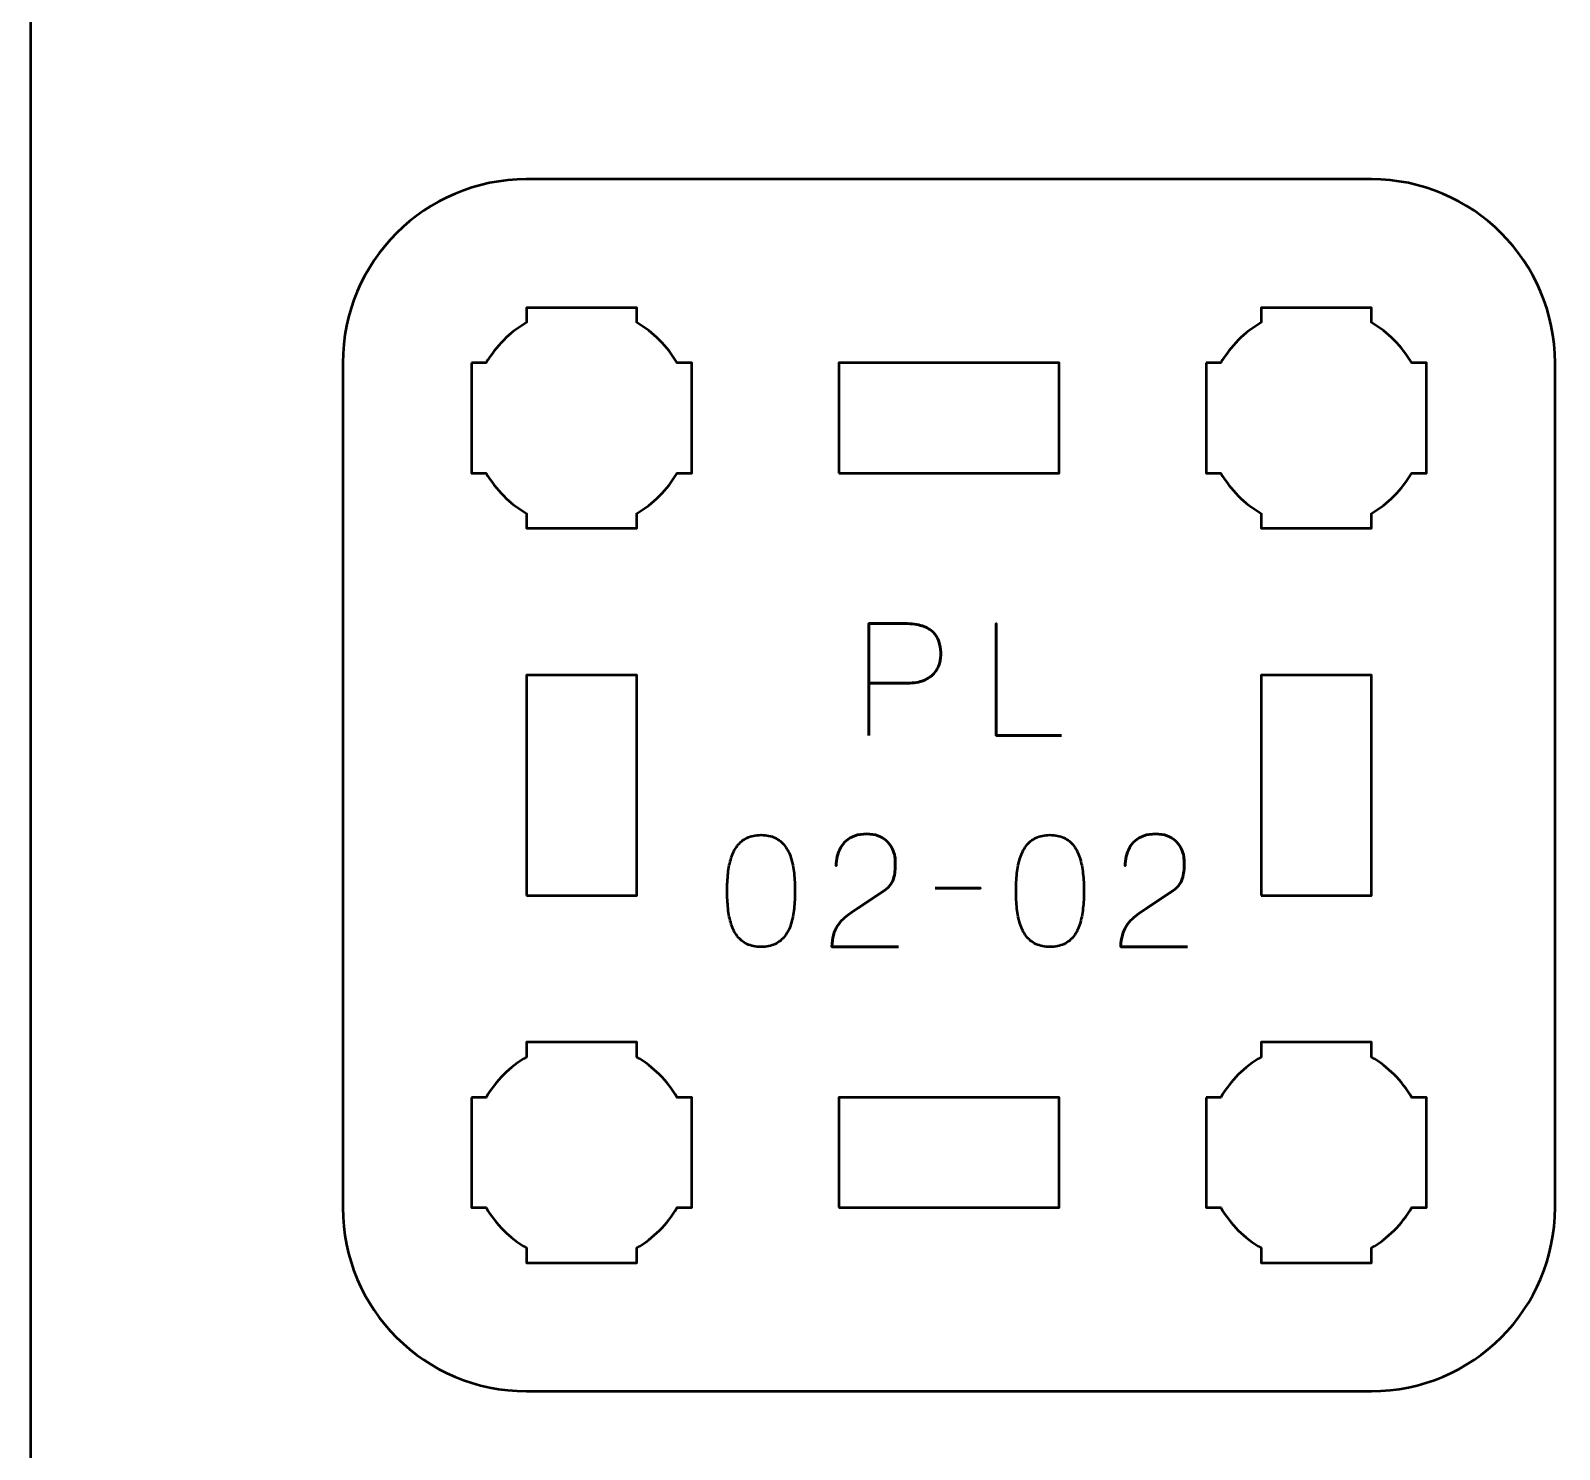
# Model space of a CAD drawing. Header units: centimetres. Extents: x -21 to 0, y -29.7 to 0.
# Drawn here: x -21 to -16.838, y -23.359 to -19.495 of the extents above; entities that cross this region are included whole.
import ezdxf

# ---------------------------------------------------------------- set-up
doc = ezdxf.new("R2010")
doc.units = ezdxf.units.CM
doc.header["$MEASUREMENT"] = 0
doc.layers.add('Layer 1', color=7, linetype='Continuous')

msp = doc.modelspace()

# ---------------------------------------------------------------- linework, layer by layer
at = {"layer": 'Layer 1', "lineweight": 53}
for points in [[(-18.8, -20.7), (-18.2, -20.7), (-18.2, -20.4), (-18.8, -20.4), (-18.8, -20.7)], [(-19.65, -21.85), (-19.35, -21.85), (-19.35, -21.25), (-19.65, -21.25), (-19.65, -21.85)], [(-17.65, -21.85), (-17.35, -21.85), (-17.35, -21.25), (-17.65, -21.25), (-17.65, -21.85)], [(-18.8, -22.7), (-18.2, -22.7), (-18.2, -22.4), (-18.8, -22.4), (-18.8, -22.7)]]:
    msp.add_lwpolyline(points, close=True, dxfattribs=at)
at = {"layer": 'Layer 1', "color": 1, "lineweight": 53}
msp.add_open_spline([(-21.00003, -29.19995), (-21.00003, -29.19995), (-21.00003, -5.89992), (-21.00003, -5.89992), (-21.00003, -5.89992), (-21.00003, -5.81709), (-20.93286, -5.74992), (-20.85003, -5.74992), (-20.85003, -5.74992), (-20.7672, -5.74992), (-20.70003, -5.68275), (-20.70003, -5.59992), (-20.70003, -5.59992), (-20.70003, -5.51709), (-20.7672, -5.44992), (-20.85003, -5.44992), (-20.85003, -5.44992), (-20.93286, -5.44992), (-21.00003, -5.38275), (-21.00003, -5.29992), (-21.00003, -5.29992), (-21.00003, -5.21709), (-20.93286, -5.14992), (-20.85003, -5.14992), (-20.85003, -5.14992), (-20.7672, -5.14992), (-20.70003, -5.08275), (-20.70003, -4.99992), (-20.70003, -4.99992), (-20.70003, -4.91709), (-20.7672, -4.84992), (-20.85003, -4.84992), (-20.85003, -4.84992), (-20.93286, -4.84992), (-21.00003, -4.78275), (-21.00003, -4.69992), (-21.00003, -4.69992), (-21.00003, -4.61709), (-20.93286, -4.54992), (-20.85003, -4.54992), (-20.85003, -4.54992), (-20.7672, -4.54992), (-20.70003, -4.48275), (-20.70003, -4.39992), (-20.70003, -4.39992), (-20.70003, -4.31709), (-20.7672, -4.24992), (-20.85003, -4.24992), (-20.85003, -4.24992), (-20.93286, -4.24992), (-21.00003, -4.18275), (-21.00003, -4.09992), (-21.00003, -4.09992), (-21.00003, -4.01709), (-20.93286, -3.94992), (-20.85003, -3.94992), (-20.85003, -3.94992), (-20.7672, -3.94992), (-20.70003, -3.88275), (-20.70003, -3.79992), (-20.70003, -3.79992), (-20.70003, -3.71709), (-20.7672, -3.64992), (-20.85003, -3.64992), (-20.85003, -3.64992), (-20.93286, -3.64992), (-21.00003, -3.58275), (-21.00003, -3.49992), (-21.00003, -3.49992), (-21.00003, -3.41709), (-20.93286, -3.34992), (-20.85003, -3.34992), (-20.85003, -3.34992), (-20.7672, -3.34992), (-20.70003, -3.28275), (-20.70003, -3.19992), (-20.70003, -3.19992), (-20.70003, -3.11709), (-20.7672, -3.04992), (-20.85003, -3.04992), (-20.85003, -3.04992), (-20.93286, -3.04992), (-21.00003, -2.98275), (-21.00003, -2.89992), (-21.00003, -2.89992), (-21.00003, -2.81709), (-20.93286, -2.74992), (-20.85003, -2.74992), (-20.85003, -2.74992), (-20.7672, -2.74992), (-20.70003, -2.68275), (-20.70003, -2.59992), (-20.70003, -2.59992), (-20.70003, -2.51709), (-20.7672, -2.44992), (-20.85003, -2.44992), (-20.85003, -2.44992), (-20.93286, -2.44992), (-21.00003, -2.38275), (-21.00003, -2.29992), (-21.00003, -2.29992), (-21.00003, -2.21709), (-20.93286, -2.14992), (-20.85003, -2.14992), (-20.85003, -2.14992), (-20.7672, -2.14992), (-20.70003, -2.08275), (-20.70003, -1.99992), (-20.70003, -1.99992), (-20.70003, -1.91709), (-20.7672, -1.84992), (-20.85003, -1.84992), (-20.85003, -1.84992), (-20.93286, -1.84992), (-21.00003, -1.78275), (-21.00003, -1.69992), (-21.00003, -1.69992), (-21.00003, -1.61709), (-20.93286, -1.54992), (-20.85003, -1.54992), (-20.85003, -1.54992), (-20.7672, -1.54992), (-20.70003, -1.48275), (-20.70003, -1.39992), (-20.70003, -1.39992), (-20.70003, -1.31709), (-20.7672, -1.24992), (-20.85003, -1.24992), (-20.85003, -1.24992), (-20.93286, -1.24992), (-21.00003, -1.18275), (-21.00003, -1.09992), (-21.00003, -1.09992), (-21.00003, -1.09992), (-21.00003, -0.49992), (-21.00003, -0.49992), (-21.00003, -0.49992), (-21.00003, -0.22295), (-20.77694, 0.00004), (-20.49994, 0.00004), (-20.49994, 0.00004), (-20.49994, 0.00004), (-0.50008, 0.00004), (-0.50008, 0.00004), (-0.50008, 0.00004), (-0.22294, 0.00004), (0.00002, -0.22295), (0.00002, -0.49992), (0.00002, -0.49992), (0.00002, -0.49992), (0.00002, -29.19995), (0.00002, -29.19995), (0.00002, -29.19995), (0.00002, -29.47695), (-0.22294, -29.70004), (-0.50008, -29.70004), (-0.50008, -29.70004), (-0.50008, -29.70004), (-20.49994, -29.70004), (-20.49994, -29.70004), (-20.49994, -29.70004), (-20.77694, -29.70004), (-21.00003, -29.47695), (-21.00003, -29.19995)], degree=3, knots=[0, 0, 0, 0, 0.0243902, 0.0243902, 0.0243902, 0.0243902, 0.0487805, 0.0487805, 0.0487805, 0.0487805, 0.0731707, 0.0731707, 0.0731707, 0.0731707, 0.097561, 0.097561, 0.097561, 0.097561, 0.1219512, 0.1219512, 0.1219512, 0.1219512, 0.1463415, 0.1463415, 0.1463415, 0.1463415, 0.1707317, 0.1707317, 0.1707317, 0.1707317, 0.195122, 0.195122, 0.195122, 0.195122, 0.2195122, 0.2195122, 0.2195122, 0.2195122, 0.2439024, 0.2439024, 0.2439024, 0.2439024, 0.2682927, 0.2682927, 0.2682927, 0.2682927, 0.2926829, 0.2926829, 0.2926829, 0.2926829, 0.3170732, 0.3170732, 0.3170732, 0.3170732, 0.3414634, 0.3414634, 0.3414634, 0.3414634, 0.3658537, 0.3658537, 0.3658537, 0.3658537, 0.3902439, 0.3902439, 0.3902439, 0.3902439, 0.4146341, 0.4146341, 0.4146341, 0.4146341, 0.4390244, 0.4390244, 0.4390244, 0.4390244, 0.4634146, 0.4634146, 0.4634146, 0.4634146, 0.4878049, 0.4878049, 0.4878049, 0.4878049, 0.5121951, 0.5121951, 0.5121951, 0.5121951, 0.5365854, 0.5365854, 0.5365854, 0.5365854, 0.5609756, 0.5609756, 0.5609756, 0.5609756, 0.5853659, 0.5853659, 0.5853659, 0.5853659, 0.6097561, 0.6097561, 0.6097561, 0.6097561, 0.6341463, 0.6341463, 0.6341463, 0.6341463, 0.6585366, 0.6585366, 0.6585366, 0.6585366, 0.6829268, 0.6829268, 0.6829268, 0.6829268, 0.7073171, 0.7073171, 0.7073171, 0.7073171, 0.7317073, 0.7317073, 0.7317073, 0.7317073, 0.7560976, 0.7560976, 0.7560976, 0.7560976, 0.7804878, 0.7804878, 0.7804878, 0.7804878, 0.804878, 0.804878, 0.804878, 0.804878, 0.8292683, 0.8292683, 0.8292683, 0.8292683, 0.8536585, 0.8536585, 0.8536585, 0.8536585, 0.8780488, 0.8780488, 0.8780488, 0.8780488, 0.902439, 0.902439, 0.902439, 0.902439, 0.9268293, 0.9268293, 0.9268293, 0.9268293, 0.9512195, 0.9512195, 0.9512195, 0.9512195, 0.9756098, 0.9756098, 0.9756098, 0.9756098, 1, 1, 1, 1], dxfattribs=at)
at = {"layer": 'Layer 1', "color": 3, "lineweight": 53}
msp.add_open_spline([(-20.15, -22.7), (-20.15, -22.7), (-20.15, -20.4), (-20.15, -20.4), (-20.15, -20.4), (-20.15, -20.12391), (-19.92609, -19.9), (-19.65, -19.9), (-19.65, -19.9), (-19.65, -19.9), (-17.35, -19.9), (-17.35, -19.9), (-17.35, -19.9), (-17.07391, -19.9), (-16.85, -20.12391), (-16.85, -20.4), (-16.85, -20.4), (-16.85, -20.4), (-16.85, -22.7), (-16.85, -22.7), (-16.85, -22.7), (-16.85, -22.97609), (-17.07391, -23.2), (-17.35, -23.2), (-17.35, -23.2), (-17.35, -23.2), (-19.65, -23.2), (-19.65, -23.2), (-19.65, -23.2), (-19.92609, -23.2), (-20.15, -22.97609), (-20.15, -22.7)], degree=3, knots=[0, 0, 0, 0, 0.125, 0.125, 0.125, 0.125, 0.25, 0.25, 0.25, 0.25, 0.375, 0.375, 0.375, 0.375, 0.5, 0.5, 0.5, 0.5, 0.625, 0.625, 0.625, 0.625, 0.75, 0.75, 0.75, 0.75, 0.875, 0.875, 0.875, 0.875, 1, 1, 1, 1], dxfattribs=at)
at = {"layer": 'Layer 1', "lineweight": 53}
for points in [[(-19.8, -20.4), (-19.8, -20.4), (-19.75985, -20.4), (-19.75985, -20.4), (-19.75985, -20.4), (-19.7335, -20.35447), (-19.69553, -20.3165), (-19.65, -20.29015), (-19.65, -20.29015), (-19.65, -20.29015), (-19.65, -20.25), (-19.65, -20.25), (-19.65, -20.25), (-19.65, -20.25), (-19.5, -20.25), (-19.5, -20.25), (-19.5, -20.25), (-19.5, -20.25), (-19.35, -20.25), (-19.35, -20.25), (-19.35, -20.25), (-19.35, -20.25), (-19.35, -20.29015), (-19.35, -20.29015), (-19.35, -20.29015), (-19.30447, -20.3165), (-19.2665, -20.35447), (-19.24015, -20.4), (-19.24015, -20.4), (-19.24015, -20.4), (-19.2, -20.4), (-19.2, -20.4), (-19.2, -20.4), (-19.2, -20.4), (-19.2, -20.55), (-19.2, -20.55), (-19.2, -20.55), (-19.2, -20.55), (-19.2, -20.7), (-19.2, -20.7), (-19.2, -20.7), (-19.2, -20.7), (-19.24015, -20.7), (-19.24015, -20.7), (-19.24015, -20.7), (-19.2665, -20.74553), (-19.30447, -20.7835), (-19.35, -20.80985), (-19.35, -20.80985), (-19.35, -20.80985), (-19.35, -20.85), (-19.35, -20.85), (-19.35, -20.85), (-19.35, -20.85), (-19.5, -20.85), (-19.5, -20.85), (-19.5, -20.85), (-19.5, -20.85), (-19.65, -20.85), (-19.65, -20.85), (-19.65, -20.85), (-19.65, -20.85), (-19.65, -20.80985), (-19.65, -20.80985), (-19.65, -20.80985), (-19.69553, -20.7835), (-19.7335, -20.74553), (-19.75985, -20.7), (-19.75985, -20.7), (-19.75985, -20.7), (-19.8, -20.7), (-19.8, -20.7), (-19.8, -20.7), (-19.8, -20.7), (-19.8, -20.55), (-19.8, -20.55), (-19.8, -20.55), (-19.8, -20.55), (-19.8, -20.4), (-19.8, -20.4)], [(-17.8, -20.4), (-17.8, -20.4), (-17.75985, -20.4), (-17.75985, -20.4), (-17.75985, -20.4), (-17.7335, -20.35447), (-17.69553, -20.3165), (-17.65, -20.29015), (-17.65, -20.29015), (-17.65, -20.29015), (-17.65, -20.25), (-17.65, -20.25), (-17.65, -20.25), (-17.65, -20.25), (-17.5, -20.25), (-17.5, -20.25), (-17.5, -20.25), (-17.5, -20.25), (-17.35, -20.25), (-17.35, -20.25), (-17.35, -20.25), (-17.35, -20.25), (-17.35, -20.29015), (-17.35, -20.29015), (-17.35, -20.29015), (-17.30447, -20.3165), (-17.2665, -20.35447), (-17.24015, -20.4), (-17.24015, -20.4), (-17.24015, -20.4), (-17.2, -20.4), (-17.2, -20.4), (-17.2, -20.4), (-17.2, -20.4), (-17.2, -20.55), (-17.2, -20.55), (-17.2, -20.55), (-17.2, -20.55), (-17.2, -20.7), (-17.2, -20.7), (-17.2, -20.7), (-17.2, -20.7), (-17.24015, -20.7), (-17.24015, -20.7), (-17.24015, -20.7), (-17.2665, -20.74553), (-17.30447, -20.7835), (-17.35, -20.80985), (-17.35, -20.80985), (-17.35, -20.80985), (-17.35, -20.85), (-17.35, -20.85), (-17.35, -20.85), (-17.35, -20.85), (-17.5, -20.85), (-17.5, -20.85), (-17.5, -20.85), (-17.5, -20.85), (-17.65, -20.85), (-17.65, -20.85), (-17.65, -20.85), (-17.65, -20.85), (-17.65, -20.80985), (-17.65, -20.80985), (-17.65, -20.80985), (-17.69553, -20.7835), (-17.7335, -20.74553), (-17.75985, -20.7), (-17.75985, -20.7), (-17.75985, -20.7), (-17.8, -20.7), (-17.8, -20.7), (-17.8, -20.7), (-17.8, -20.7), (-17.8, -20.55), (-17.8, -20.55), (-17.8, -20.55), (-17.8, -20.55), (-17.8, -20.4), (-17.8, -20.4)], [(-19.8, -22.4), (-19.8, -22.4), (-19.75985, -22.4), (-19.75985, -22.4), (-19.75985, -22.4), (-19.7335, -22.35447), (-19.69553, -22.3165), (-19.65, -22.29015), (-19.65, -22.29015), (-19.65, -22.29015), (-19.65, -22.25), (-19.65, -22.25), (-19.65, -22.25), (-19.65, -22.25), (-19.5, -22.25), (-19.5, -22.25), (-19.5, -22.25), (-19.5, -22.25), (-19.35, -22.25), (-19.35, -22.25), (-19.35, -22.25), (-19.35, -22.25), (-19.35, -22.29015), (-19.35, -22.29015), (-19.35, -22.29015), (-19.30447, -22.3165), (-19.2665, -22.35447), (-19.24015, -22.4), (-19.24015, -22.4), (-19.24015, -22.4), (-19.2, -22.4), (-19.2, -22.4), (-19.2, -22.4), (-19.2, -22.4), (-19.2, -22.55), (-19.2, -22.55), (-19.2, -22.55), (-19.2, -22.55), (-19.2, -22.7), (-19.2, -22.7), (-19.2, -22.7), (-19.2, -22.7), (-19.24015, -22.7), (-19.24015, -22.7), (-19.24015, -22.7), (-19.2665, -22.74553), (-19.30447, -22.7835), (-19.35, -22.80985), (-19.35, -22.80985), (-19.35, -22.80985), (-19.35, -22.85), (-19.35, -22.85), (-19.35, -22.85), (-19.35, -22.85), (-19.5, -22.85), (-19.5, -22.85), (-19.5, -22.85), (-19.5, -22.85), (-19.65, -22.85), (-19.65, -22.85), (-19.65, -22.85), (-19.65, -22.85), (-19.65, -22.80985), (-19.65, -22.80985), (-19.65, -22.80985), (-19.69553, -22.7835), (-19.7335, -22.74553), (-19.75985, -22.7), (-19.75985, -22.7), (-19.75985, -22.7), (-19.8, -22.7), (-19.8, -22.7), (-19.8, -22.7), (-19.8, -22.7), (-19.8, -22.55), (-19.8, -22.55), (-19.8, -22.55), (-19.8, -22.55), (-19.8, -22.4), (-19.8, -22.4)], [(-17.8, -22.4), (-17.8, -22.4), (-17.75985, -22.4), (-17.75985, -22.4), (-17.75985, -22.4), (-17.7335, -22.35447), (-17.69553, -22.3165), (-17.65, -22.29015), (-17.65, -22.29015), (-17.65, -22.29015), (-17.65, -22.25), (-17.65, -22.25), (-17.65, -22.25), (-17.65, -22.25), (-17.5, -22.25), (-17.5, -22.25), (-17.5, -22.25), (-17.5, -22.25), (-17.35, -22.25), (-17.35, -22.25), (-17.35, -22.25), (-17.35, -22.25), (-17.35, -22.29015), (-17.35, -22.29015), (-17.35, -22.29015), (-17.30447, -22.3165), (-17.2665, -22.35447), (-17.24015, -22.4), (-17.24015, -22.4), (-17.24015, -22.4), (-17.2, -22.4), (-17.2, -22.4), (-17.2, -22.4), (-17.2, -22.4), (-17.2, -22.55), (-17.2, -22.55), (-17.2, -22.55), (-17.2, -22.55), (-17.2, -22.7), (-17.2, -22.7), (-17.2, -22.7), (-17.2, -22.7), (-17.24015, -22.7), (-17.24015, -22.7), (-17.24015, -22.7), (-17.2665, -22.74553), (-17.30447, -22.7835), (-17.35, -22.80985), (-17.35, -22.80985), (-17.35, -22.80985), (-17.35, -22.85), (-17.35, -22.85), (-17.35, -22.85), (-17.35, -22.85), (-17.5, -22.85), (-17.5, -22.85), (-17.5, -22.85), (-17.5, -22.85), (-17.65, -22.85), (-17.65, -22.85), (-17.65, -22.85), (-17.65, -22.85), (-17.65, -22.80985), (-17.65, -22.80985), (-17.65, -22.80985), (-17.69553, -22.7835), (-17.7335, -22.74553), (-17.75985, -22.7), (-17.75985, -22.7), (-17.75985, -22.7), (-17.8, -22.7), (-17.8, -22.7), (-17.8, -22.7), (-17.8, -22.7), (-17.8, -22.55), (-17.8, -22.55), (-17.8, -22.55), (-17.8, -22.55), (-17.8, -22.4), (-17.8, -22.4)]]:
    msp.add_open_spline(points, degree=3, knots=[0, 0, 0, 0, 0.05, 0.05, 0.05, 0.05, 0.1, 0.1, 0.1, 0.1, 0.15, 0.15, 0.15, 0.15, 0.2, 0.2, 0.2, 0.2, 0.25, 0.25, 0.25, 0.25, 0.3, 0.3, 0.3, 0.3, 0.35, 0.35, 0.35, 0.35, 0.4, 0.4, 0.4, 0.4, 0.45, 0.45, 0.45, 0.45, 0.5, 0.5, 0.5, 0.5, 0.55, 0.55, 0.55, 0.55, 0.6, 0.6, 0.6, 0.6, 0.65, 0.65, 0.65, 0.65, 0.7, 0.7, 0.7, 0.7, 0.75, 0.75, 0.75, 0.75, 0.8, 0.8, 0.8, 0.8, 0.85, 0.85, 0.85, 0.85, 0.9, 0.9, 0.9, 0.9, 0.95, 0.95, 0.95, 0.95, 1, 1, 1, 1], dxfattribs=at)
at = {"layer": 'Layer 1', "color": 5, "lineweight": 53}
for points, knots in [([(-18.71759, -21.41494), (-18.71759, -21.41494), (-18.71759, -21.10972), (-18.71759, -21.10972), (-18.71759, -21.10972), (-18.71759, -21.10972), (-18.62022, -21.10972), (-18.62022, -21.10972), (-18.62022, -21.10972), (-18.60075, -21.10979), (-18.58474, -21.11198), (-18.57211, -21.11621), (-18.57211, -21.11621), (-18.55955, -21.12037), (-18.54967, -21.12616), (-18.54254, -21.1335), (-18.54254, -21.1335), (-18.53542, -21.14076), (-18.53034, -21.14909), (-18.52723, -21.15847), (-18.52723, -21.15847), (-18.5242, -21.16786), (-18.52244, -21.17766), (-18.52201, -21.18804), (-18.52201, -21.18804), (-18.52152, -21.19841), (-18.52272, -21.20857), (-18.52554, -21.21844), (-18.52554, -21.21844), (-18.52843, -21.22832), (-18.5333, -21.23728), (-18.54029, -21.24533), (-18.54029, -21.24533), (-18.5472, -21.25337), (-18.55658, -21.25979), (-18.56837, -21.26452), (-18.56837, -21.26452), (-18.58015, -21.26931), (-18.59475, -21.27171), (-18.61218, -21.27185), (-18.61218, -21.27185), (-18.61218, -21.27185), (-18.71759, -21.27185), (-18.71759, -21.27185), (-18.71759, -21.27185), (-18.71759, -21.27185), (-18.61218, -21.27185), (-18.61218, -21.27185), (-18.61218, -21.27185), (-18.59511, -21.27171), (-18.58064, -21.26931), (-18.56893, -21.26452), (-18.56893, -21.26452), (-18.55715, -21.25979), (-18.54776, -21.25337), (-18.54071, -21.24533), (-18.54071, -21.24533), (-18.53372, -21.23728), (-18.52871, -21.22832), (-18.52575, -21.21844), (-18.52575, -21.21844), (-18.52279, -21.20857), (-18.52152, -21.19841), (-18.52201, -21.18804), (-18.52201, -21.18804), (-18.52244, -21.17766), (-18.5242, -21.16786), (-18.52737, -21.15847), (-18.52737, -21.15847), (-18.53048, -21.14909), (-18.5357, -21.14076), (-18.54283, -21.1335), (-18.54283, -21.1335), (-18.55002, -21.12616), (-18.5599, -21.12037), (-18.57246, -21.11621), (-18.57246, -21.11621), (-18.58509, -21.11198), (-18.60096, -21.10979), (-18.62022, -21.10972), (-18.62022, -21.10972), (-18.62022, -21.10972), (-18.71759, -21.10972), (-18.71759, -21.10972), (-18.71759, -21.10972), (-18.71759, -21.10972), (-18.71759, -21.41494), (-18.71759, -21.41494)], [0, 0, 0, 0, 0.0454545, 0.0454545, 0.0454545, 0.0454545, 0.0909091, 0.0909091, 0.0909091, 0.0909091, 0.1363636, 0.1363636, 0.1363636, 0.1363636, 0.1818182, 0.1818182, 0.1818182, 0.1818182, 0.2272727, 0.2272727, 0.2272727, 0.2272727, 0.2727273, 0.2727273, 0.2727273, 0.2727273, 0.3181818, 0.3181818, 0.3181818, 0.3181818, 0.3636364, 0.3636364, 0.3636364, 0.3636364, 0.4090909, 0.4090909, 0.4090909, 0.4090909, 0.4545455, 0.4545455, 0.4545455, 0.4545455, 0.5, 0.5, 0.5, 0.5, 0.5454545, 0.5454545, 0.5454545, 0.5454545, 0.5909091, 0.5909091, 0.5909091, 0.5909091, 0.6363636, 0.6363636, 0.6363636, 0.6363636, 0.6818182, 0.6818182, 0.6818182, 0.6818182, 0.7272727, 0.7272727, 0.7272727, 0.7272727, 0.7727273, 0.7727273, 0.7727273, 0.7727273, 0.8181818, 0.8181818, 0.8181818, 0.8181818, 0.8636364, 0.8636364, 0.8636364, 0.8636364, 0.9090909, 0.9090909, 0.9090909, 0.9090909, 0.9545455, 0.9545455, 0.9545455, 0.9545455, 1, 1, 1, 1]), ([(-18.19309, -21.41494), (-18.19309, -21.41494), (-18.37131, -21.41494), (-18.37131, -21.41494), (-18.37131, -21.41494), (-18.37131, -21.41494), (-18.37131, -21.10972), (-18.37131, -21.10972), (-18.37131, -21.10972), (-18.37131, -21.10972), (-18.37131, -21.41494), (-18.37131, -21.41494), (-18.37131, -21.41494), (-18.37131, -21.41494), (-18.19309, -21.41494), (-18.19309, -21.41494)], [0, 0, 0, 0, 0.25, 0.25, 0.25, 0.25, 0.5, 0.5, 0.5, 0.5, 0.75, 0.75, 0.75, 0.75, 1, 1, 1, 1]), ([(-18.63716, -21.99025), (-18.63716, -21.99025), (-18.81877, -21.99025), (-18.81877, -21.99025), (-18.81877, -21.99025), (-18.81842, -21.97797), (-18.81687, -21.96711), (-18.81425, -21.95779), (-18.81425, -21.95779), (-18.81157, -21.94848), (-18.80798, -21.9403), (-18.80353, -21.93324), (-18.80353, -21.93324), (-18.79901, -21.92619), (-18.79386, -21.91991), (-18.78801, -21.9144), (-18.78801, -21.9144), (-18.78215, -21.90883), (-18.77587, -21.90375), (-18.7691, -21.89895), (-18.7691, -21.89895), (-18.76233, -21.89422), (-18.75534, -21.8895), (-18.74807, -21.88484), (-18.74807, -21.88484), (-18.74807, -21.88484), (-18.67568, -21.83658), (-18.67568, -21.83658), (-18.67568, -21.83658), (-18.66828, -21.83136), (-18.66249, -21.82565), (-18.6584, -21.81951), (-18.6584, -21.81951), (-18.65424, -21.81337), (-18.65134, -21.80688), (-18.64958, -21.80003), (-18.64958, -21.80003), (-18.64789, -21.79326), (-18.64683, -21.78628), (-18.64648, -21.77922), (-18.64648, -21.77922), (-18.64612, -21.77209), (-18.64598, -21.76497), (-18.64605, -21.75784), (-18.64605, -21.75784), (-18.64605, -21.75199), (-18.64683, -21.74571), (-18.64838, -21.73893), (-18.64838, -21.73893), (-18.65, -21.73223), (-18.65254, -21.72553), (-18.65614, -21.7189), (-18.65614, -21.7189), (-18.65974, -21.71226), (-18.66454, -21.7062), (-18.67053, -21.70069), (-18.67053, -21.70069), (-18.67653, -21.69526), (-18.68394, -21.69089), (-18.69276, -21.68757), (-18.69276, -21.68757), (-18.70158, -21.68425), (-18.71195, -21.68256), (-18.72394, -21.68249), (-18.72394, -21.68249), (-18.73601, -21.68256), (-18.74666, -21.68425), (-18.75584, -21.6875), (-18.75584, -21.6875), (-18.76501, -21.69074), (-18.77284, -21.69526), (-18.77933, -21.70097), (-18.77933, -21.70097), (-18.78582, -21.70669), (-18.79104, -21.71332), (-18.79513, -21.72073), (-18.79513, -21.72073), (-18.79923, -21.72814), (-18.80219, -21.73604), (-18.80409, -21.74437), (-18.80409, -21.74437), (-18.806, -21.75269), (-18.80692, -21.76116), (-18.80692, -21.7697), (-18.80692, -21.7697), (-18.80692, -21.76116), (-18.806, -21.75269), (-18.80409, -21.74437), (-18.80409, -21.74437), (-18.80219, -21.73604), (-18.79923, -21.72814), (-18.79513, -21.72073), (-18.79513, -21.72073), (-18.79104, -21.71332), (-18.78582, -21.70669), (-18.77933, -21.70097), (-18.77933, -21.70097), (-18.77284, -21.69526), (-18.76501, -21.69074), (-18.75584, -21.6875), (-18.75584, -21.6875), (-18.74666, -21.68425), (-18.73601, -21.68256), (-18.72394, -21.68249), (-18.72394, -21.68249), (-18.71195, -21.68256), (-18.70158, -21.68425), (-18.69276, -21.68757), (-18.69276, -21.68757), (-18.68394, -21.69089), (-18.67653, -21.69526), (-18.67053, -21.70069), (-18.67053, -21.70069), (-18.66454, -21.7062), (-18.65974, -21.71226), (-18.65614, -21.7189), (-18.65614, -21.7189), (-18.65254, -21.72553), (-18.65, -21.73223), (-18.64838, -21.73893), (-18.64838, -21.73893), (-18.64683, -21.74571), (-18.64605, -21.75199), (-18.64605, -21.75784), (-18.64605, -21.75784), (-18.64598, -21.76497), (-18.64612, -21.77209), (-18.64648, -21.77922), (-18.64648, -21.77922), (-18.64683, -21.78628), (-18.64789, -21.79326), (-18.64958, -21.80003), (-18.64958, -21.80003), (-18.65134, -21.80688), (-18.65424, -21.81337), (-18.6584, -21.81951), (-18.6584, -21.81951), (-18.66249, -21.82565), (-18.66828, -21.83136), (-18.67568, -21.83658), (-18.67568, -21.83658), (-18.67568, -21.83658), (-18.74807, -21.88484), (-18.74807, -21.88484), (-18.74807, -21.88484), (-18.75534, -21.8895), (-18.76233, -21.89422), (-18.7691, -21.89895), (-18.7691, -21.89895), (-18.77587, -21.90375), (-18.78215, -21.90883), (-18.78801, -21.9144), (-18.78801, -21.9144), (-18.79386, -21.91991), (-18.79901, -21.92619), (-18.80353, -21.93324), (-18.80353, -21.93324), (-18.80798, -21.9403), (-18.81157, -21.94848), (-18.81425, -21.95779), (-18.81425, -21.95779), (-18.81687, -21.96711), (-18.81842, -21.97797), (-18.81877, -21.99025), (-18.81877, -21.99025), (-18.81877, -21.99025), (-18.63716, -21.99025), (-18.63716, -21.99025)], [0, 0, 0, 0, 0.0238095, 0.0238095, 0.0238095, 0.0238095, 0.047619, 0.047619, 0.047619, 0.047619, 0.0714286, 0.0714286, 0.0714286, 0.0714286, 0.0952381, 0.0952381, 0.0952381, 0.0952381, 0.1190476, 0.1190476, 0.1190476, 0.1190476, 0.1428571, 0.1428571, 0.1428571, 0.1428571, 0.1666667, 0.1666667, 0.1666667, 0.1666667, 0.1904762, 0.1904762, 0.1904762, 0.1904762, 0.2142857, 0.2142857, 0.2142857, 0.2142857, 0.2380952, 0.2380952, 0.2380952, 0.2380952, 0.2619048, 0.2619048, 0.2619048, 0.2619048, 0.2857143, 0.2857143, 0.2857143, 0.2857143, 0.3095238, 0.3095238, 0.3095238, 0.3095238, 0.3333333, 0.3333333, 0.3333333, 0.3333333, 0.3571429, 0.3571429, 0.3571429, 0.3571429, 0.3809524, 0.3809524, 0.3809524, 0.3809524, 0.4047619, 0.4047619, 0.4047619, 0.4047619, 0.4285714, 0.4285714, 0.4285714, 0.4285714, 0.452381, 0.452381, 0.452381, 0.452381, 0.4761905, 0.4761905, 0.4761905, 0.4761905, 0.5, 0.5, 0.5, 0.5, 0.5238095, 0.5238095, 0.5238095, 0.5238095, 0.547619, 0.547619, 0.547619, 0.547619, 0.5714286, 0.5714286, 0.5714286, 0.5714286, 0.5952381, 0.5952381, 0.5952381, 0.5952381, 0.6190476, 0.6190476, 0.6190476, 0.6190476, 0.6428571, 0.6428571, 0.6428571, 0.6428571, 0.6666667, 0.6666667, 0.6666667, 0.6666667, 0.6904762, 0.6904762, 0.6904762, 0.6904762, 0.7142857, 0.7142857, 0.7142857, 0.7142857, 0.7380952, 0.7380952, 0.7380952, 0.7380952, 0.7619048, 0.7619048, 0.7619048, 0.7619048, 0.7857143, 0.7857143, 0.7857143, 0.7857143, 0.8095238, 0.8095238, 0.8095238, 0.8095238, 0.8333333, 0.8333333, 0.8333333, 0.8333333, 0.8571429, 0.8571429, 0.8571429, 0.8571429, 0.8809524, 0.8809524, 0.8809524, 0.8809524, 0.9047619, 0.9047619, 0.9047619, 0.9047619, 0.9285714, 0.9285714, 0.9285714, 0.9285714, 0.952381, 0.952381, 0.952381, 0.952381, 0.9761905, 0.9761905, 0.9761905, 0.9761905, 1, 1, 1, 1]), ([(-17.85062, -21.99025), (-17.85062, -21.99025), (-18.03223, -21.99025), (-18.03223, -21.99025), (-18.03223, -21.99025), (-18.03188, -21.97797), (-18.03033, -21.96711), (-18.02771, -21.95779), (-18.02771, -21.95779), (-18.02503, -21.94848), (-18.02144, -21.9403), (-18.01699, -21.93324), (-18.01699, -21.93324), (-18.01247, -21.92619), (-18.00732, -21.91991), (-18.00147, -21.9144), (-18.00147, -21.9144), (-17.99561, -21.90883), (-17.98933, -21.90375), (-17.98256, -21.89895), (-17.98256, -21.89895), (-17.97579, -21.89422), (-17.9688, -21.8895), (-17.96153, -21.88484), (-17.96153, -21.88484), (-17.96153, -21.88484), (-17.88914, -21.83658), (-17.88914, -21.83658), (-17.88914, -21.83658), (-17.88174, -21.83136), (-17.87595, -21.82565), (-17.87186, -21.81951), (-17.87186, -21.81951), (-17.8677, -21.81337), (-17.8648, -21.80688), (-17.86304, -21.80003), (-17.86304, -21.80003), (-17.86135, -21.79326), (-17.86029, -21.78628), (-17.85994, -21.77922), (-17.85994, -21.77922), (-17.85958, -21.77209), (-17.85944, -21.76497), (-17.85951, -21.75784), (-17.85951, -21.75784), (-17.85951, -21.75199), (-17.86029, -21.74571), (-17.86184, -21.73893), (-17.86184, -21.73893), (-17.86346, -21.73223), (-17.866, -21.72553), (-17.8696, -21.7189), (-17.8696, -21.7189), (-17.8732, -21.71226), (-17.878, -21.7062), (-17.88399, -21.70069), (-17.88399, -21.70069), (-17.88999, -21.69526), (-17.8974, -21.69089), (-17.90622, -21.68757), (-17.90622, -21.68757), (-17.91504, -21.68425), (-17.92541, -21.68256), (-17.9374, -21.68249), (-17.9374, -21.68249), (-17.94947, -21.68256), (-17.96012, -21.68425), (-17.9693, -21.6875), (-17.9693, -21.6875), (-17.97847, -21.69074), (-17.9863, -21.69526), (-17.99279, -21.70097), (-17.99279, -21.70097), (-17.99928, -21.70669), (-18.0045, -21.71332), (-18.00859, -21.72073), (-18.00859, -21.72073), (-18.01269, -21.72814), (-18.01565, -21.73604), (-18.01755, -21.74437), (-18.01755, -21.74437), (-18.01946, -21.75269), (-18.02038, -21.76116), (-18.02038, -21.7697), (-18.02038, -21.7697), (-18.02038, -21.76116), (-18.01946, -21.75269), (-18.01755, -21.74437), (-18.01755, -21.74437), (-18.01565, -21.73604), (-18.01269, -21.72814), (-18.00859, -21.72073), (-18.00859, -21.72073), (-18.0045, -21.71332), (-17.99928, -21.70669), (-17.99279, -21.70097), (-17.99279, -21.70097), (-17.9863, -21.69526), (-17.97847, -21.69074), (-17.9693, -21.6875), (-17.9693, -21.6875), (-17.96012, -21.68425), (-17.94947, -21.68256), (-17.9374, -21.68249), (-17.9374, -21.68249), (-17.92541, -21.68256), (-17.91504, -21.68425), (-17.90622, -21.68757), (-17.90622, -21.68757), (-17.8974, -21.69089), (-17.88999, -21.69526), (-17.88399, -21.70069), (-17.88399, -21.70069), (-17.878, -21.7062), (-17.8732, -21.71226), (-17.8696, -21.7189), (-17.8696, -21.7189), (-17.866, -21.72553), (-17.86346, -21.73223), (-17.86184, -21.73893), (-17.86184, -21.73893), (-17.86029, -21.74571), (-17.85951, -21.75199), (-17.85951, -21.75784), (-17.85951, -21.75784), (-17.85944, -21.76497), (-17.85958, -21.77209), (-17.85994, -21.77922), (-17.85994, -21.77922), (-17.86029, -21.78628), (-17.86135, -21.79326), (-17.86304, -21.80003), (-17.86304, -21.80003), (-17.8648, -21.80688), (-17.8677, -21.81337), (-17.87186, -21.81951), (-17.87186, -21.81951), (-17.87595, -21.82565), (-17.88174, -21.83136), (-17.88914, -21.83658), (-17.88914, -21.83658), (-17.88914, -21.83658), (-17.96153, -21.88484), (-17.96153, -21.88484), (-17.96153, -21.88484), (-17.9688, -21.8895), (-17.97579, -21.89422), (-17.98256, -21.89895), (-17.98256, -21.89895), (-17.98933, -21.90375), (-17.99561, -21.90883), (-18.00147, -21.9144), (-18.00147, -21.9144), (-18.00732, -21.91991), (-18.01247, -21.92619), (-18.01699, -21.93324), (-18.01699, -21.93324), (-18.02144, -21.9403), (-18.02503, -21.94848), (-18.02771, -21.95779), (-18.02771, -21.95779), (-18.03033, -21.96711), (-18.03188, -21.97797), (-18.03223, -21.99025), (-18.03223, -21.99025), (-18.03223, -21.99025), (-17.85062, -21.99025), (-17.85062, -21.99025)], [0, 0, 0, 0, 0.0238095, 0.0238095, 0.0238095, 0.0238095, 0.047619, 0.047619, 0.047619, 0.047619, 0.0714286, 0.0714286, 0.0714286, 0.0714286, 0.0952381, 0.0952381, 0.0952381, 0.0952381, 0.1190476, 0.1190476, 0.1190476, 0.1190476, 0.1428571, 0.1428571, 0.1428571, 0.1428571, 0.1666667, 0.1666667, 0.1666667, 0.1666667, 0.1904762, 0.1904762, 0.1904762, 0.1904762, 0.2142857, 0.2142857, 0.2142857, 0.2142857, 0.2380952, 0.2380952, 0.2380952, 0.2380952, 0.2619048, 0.2619048, 0.2619048, 0.2619048, 0.2857143, 0.2857143, 0.2857143, 0.2857143, 0.3095238, 0.3095238, 0.3095238, 0.3095238, 0.3333333, 0.3333333, 0.3333333, 0.3333333, 0.3571429, 0.3571429, 0.3571429, 0.3571429, 0.3809524, 0.3809524, 0.3809524, 0.3809524, 0.4047619, 0.4047619, 0.4047619, 0.4047619, 0.4285714, 0.4285714, 0.4285714, 0.4285714, 0.452381, 0.452381, 0.452381, 0.452381, 0.4761905, 0.4761905, 0.4761905, 0.4761905, 0.5, 0.5, 0.5, 0.5, 0.5238095, 0.5238095, 0.5238095, 0.5238095, 0.547619, 0.547619, 0.547619, 0.547619, 0.5714286, 0.5714286, 0.5714286, 0.5714286, 0.5952381, 0.5952381, 0.5952381, 0.5952381, 0.6190476, 0.6190476, 0.6190476, 0.6190476, 0.6428571, 0.6428571, 0.6428571, 0.6428571, 0.6666667, 0.6666667, 0.6666667, 0.6666667, 0.6904762, 0.6904762, 0.6904762, 0.6904762, 0.7142857, 0.7142857, 0.7142857, 0.7142857, 0.7380952, 0.7380952, 0.7380952, 0.7380952, 0.7619048, 0.7619048, 0.7619048, 0.7619048, 0.7857143, 0.7857143, 0.7857143, 0.7857143, 0.8095238, 0.8095238, 0.8095238, 0.8095238, 0.8333333, 0.8333333, 0.8333333, 0.8333333, 0.8571429, 0.8571429, 0.8571429, 0.8571429, 0.8809524, 0.8809524, 0.8809524, 0.8809524, 0.9047619, 0.9047619, 0.9047619, 0.9047619, 0.9285714, 0.9285714, 0.9285714, 0.9285714, 0.952381, 0.952381, 0.952381, 0.952381, 0.9761905, 0.9761905, 0.9761905, 0.9761905, 1, 1, 1, 1]), ([(-19.01138, -21.99025), (-18.99657, -21.99018), (-18.9838, -21.98757), (-18.97314, -21.98249), (-18.97314, -21.98249), (-18.96256, -21.97741), (-18.95374, -21.97014), (-18.94669, -21.9609), (-18.94669, -21.9609), (-18.9397, -21.95159), (-18.9342, -21.94058), (-18.93011, -21.92788), (-18.93011, -21.92788), (-18.92608, -21.91518), (-18.92319, -21.90128), (-18.92157, -21.88604), (-18.92157, -21.88604), (-18.91987, -21.8708), (-18.91903, -21.85478), (-18.9191, -21.83785), (-18.9191, -21.83785), (-18.91903, -21.82099), (-18.91987, -21.80497), (-18.92157, -21.7898), (-18.92157, -21.7898), (-18.92319, -21.77463), (-18.92608, -21.76066), (-18.93011, -21.74796), (-18.93011, -21.74796), (-18.9342, -21.73533), (-18.9397, -21.72433), (-18.94669, -21.71494), (-18.94669, -21.71494), (-18.95374, -21.70563), (-18.96256, -21.69836), (-18.97314, -21.69328), (-18.97314, -21.69328), (-18.9838, -21.68813), (-18.99657, -21.68552), (-19.01138, -21.68545), (-19.01138, -21.68545), (-19.0262, -21.68552), (-19.03897, -21.68813), (-19.04963, -21.69328), (-19.04963, -21.69328), (-19.06021, -21.69836), (-19.06903, -21.70563), (-19.07608, -21.71494), (-19.07608, -21.71494), (-19.08307, -21.72433), (-19.08857, -21.73533), (-19.09266, -21.74796), (-19.09266, -21.74796), (-19.09669, -21.76066), (-19.09958, -21.77463), (-19.1012, -21.7898), (-19.1012, -21.7898), (-19.10289, -21.80497), (-19.10374, -21.82099), (-19.10367, -21.83785), (-19.10367, -21.83785), (-19.10374, -21.85478), (-19.10289, -21.8708), (-19.1012, -21.88604), (-19.1012, -21.88604), (-19.09958, -21.90128), (-19.09669, -21.91518), (-19.09266, -21.92788), (-19.09266, -21.92788), (-19.08857, -21.94058), (-19.08307, -21.95159), (-19.07608, -21.9609), (-19.07608, -21.9609), (-19.06903, -21.97014), (-19.06021, -21.97741), (-19.04963, -21.98249), (-19.04963, -21.98249), (-19.03897, -21.98757), (-19.0262, -21.99018), (-19.01138, -21.99025)], [0, 0, 0, 0, 0.05, 0.05, 0.05, 0.05, 0.1, 0.1, 0.1, 0.1, 0.15, 0.15, 0.15, 0.15, 0.2, 0.2, 0.2, 0.2, 0.25, 0.25, 0.25, 0.25, 0.3, 0.3, 0.3, 0.3, 0.35, 0.35, 0.35, 0.35, 0.4, 0.4, 0.4, 0.4, 0.45, 0.45, 0.45, 0.45, 0.5, 0.5, 0.5, 0.5, 0.55, 0.55, 0.55, 0.55, 0.6, 0.6, 0.6, 0.6, 0.65, 0.65, 0.65, 0.65, 0.7, 0.7, 0.7, 0.7, 0.75, 0.75, 0.75, 0.75, 0.8, 0.8, 0.8, 0.8, 0.85, 0.85, 0.85, 0.85, 0.9, 0.9, 0.9, 0.9, 0.95, 0.95, 0.95, 0.95, 1, 1, 1, 1]), ([(-19.01138, -21.99025), (-18.99657, -21.99018), (-18.9838, -21.98757), (-18.97314, -21.98249), (-18.97314, -21.98249), (-18.96256, -21.97741), (-18.95374, -21.97014), (-18.94669, -21.9609), (-18.94669, -21.9609), (-18.9397, -21.95159), (-18.9342, -21.94058), (-18.93011, -21.92788), (-18.93011, -21.92788), (-18.92608, -21.91518), (-18.92319, -21.90128), (-18.92157, -21.88604), (-18.92157, -21.88604), (-18.91987, -21.8708), (-18.91903, -21.85478), (-18.9191, -21.83785), (-18.9191, -21.83785), (-18.91903, -21.82099), (-18.91987, -21.80497), (-18.92157, -21.7898), (-18.92157, -21.7898), (-18.92319, -21.77463), (-18.92608, -21.76066), (-18.93011, -21.74796), (-18.93011, -21.74796), (-18.9342, -21.73533), (-18.9397, -21.72433), (-18.94669, -21.71494), (-18.94669, -21.71494), (-18.95374, -21.70563), (-18.96256, -21.69836), (-18.97314, -21.69328), (-18.97314, -21.69328), (-18.9838, -21.68813), (-18.99657, -21.68552), (-19.01138, -21.68545), (-19.01138, -21.68545), (-19.0262, -21.68552), (-19.03897, -21.68813), (-19.04963, -21.69328), (-19.04963, -21.69328), (-19.06021, -21.69836), (-19.06903, -21.70563), (-19.07608, -21.71494), (-19.07608, -21.71494), (-19.08307, -21.72433), (-19.08857, -21.73533), (-19.09266, -21.74796), (-19.09266, -21.74796), (-19.09669, -21.76066), (-19.09958, -21.77463), (-19.1012, -21.7898), (-19.1012, -21.7898), (-19.10289, -21.80497), (-19.10374, -21.82099), (-19.10367, -21.83785), (-19.10367, -21.83785), (-19.10374, -21.85478), (-19.10289, -21.8708), (-19.1012, -21.88604), (-19.1012, -21.88604), (-19.09958, -21.90128), (-19.09669, -21.91518), (-19.09266, -21.92788), (-19.09266, -21.92788), (-19.08857, -21.94058), (-19.08307, -21.95159), (-19.07608, -21.9609), (-19.07608, -21.9609), (-19.06903, -21.97014), (-19.06021, -21.97741), (-19.04963, -21.98249), (-19.04963, -21.98249), (-19.03897, -21.98757), (-19.0262, -21.99018), (-19.01138, -21.99025)], [0, 0, 0, 0, 0.05, 0.05, 0.05, 0.05, 0.1, 0.1, 0.1, 0.1, 0.15, 0.15, 0.15, 0.15, 0.2, 0.2, 0.2, 0.2, 0.25, 0.25, 0.25, 0.25, 0.3, 0.3, 0.3, 0.3, 0.35, 0.35, 0.35, 0.35, 0.4, 0.4, 0.4, 0.4, 0.45, 0.45, 0.45, 0.45, 0.5, 0.5, 0.5, 0.5, 0.55, 0.55, 0.55, 0.55, 0.6, 0.6, 0.6, 0.6, 0.65, 0.65, 0.65, 0.65, 0.7, 0.7, 0.7, 0.7, 0.75, 0.75, 0.75, 0.75, 0.8, 0.8, 0.8, 0.8, 0.85, 0.85, 0.85, 0.85, 0.9, 0.9, 0.9, 0.9, 0.95, 0.95, 0.95, 0.95, 1, 1, 1, 1]), ([(-18.22484, -21.99025), (-18.21003, -21.99018), (-18.19726, -21.98757), (-18.1866, -21.98249), (-18.1866, -21.98249), (-18.17602, -21.97741), (-18.1672, -21.97014), (-18.16015, -21.9609), (-18.16015, -21.9609), (-18.15316, -21.95159), (-18.14766, -21.94058), (-18.14357, -21.92788), (-18.14357, -21.92788), (-18.13954, -21.91518), (-18.13665, -21.90128), (-18.13503, -21.88604), (-18.13503, -21.88604), (-18.13333, -21.8708), (-18.13249, -21.85478), (-18.13256, -21.83785), (-18.13256, -21.83785), (-18.13249, -21.82099), (-18.13333, -21.80497), (-18.13503, -21.7898), (-18.13503, -21.7898), (-18.13665, -21.77463), (-18.13954, -21.76066), (-18.14357, -21.74796), (-18.14357, -21.74796), (-18.14766, -21.73533), (-18.15316, -21.72433), (-18.16015, -21.71494), (-18.16015, -21.71494), (-18.1672, -21.70563), (-18.17602, -21.69836), (-18.1866, -21.69328), (-18.1866, -21.69328), (-18.19726, -21.68813), (-18.21003, -21.68552), (-18.22484, -21.68545), (-18.22484, -21.68545), (-18.23966, -21.68552), (-18.25243, -21.68813), (-18.26309, -21.69328), (-18.26309, -21.69328), (-18.27367, -21.69836), (-18.28249, -21.70563), (-18.28954, -21.71494), (-18.28954, -21.71494), (-18.29653, -21.72433), (-18.30203, -21.73533), (-18.30612, -21.74796), (-18.30612, -21.74796), (-18.31015, -21.76066), (-18.31304, -21.77463), (-18.31466, -21.7898), (-18.31466, -21.7898), (-18.31635, -21.80497), (-18.3172, -21.82099), (-18.31713, -21.83785), (-18.31713, -21.83785), (-18.3172, -21.85478), (-18.31635, -21.8708), (-18.31466, -21.88604), (-18.31466, -21.88604), (-18.31304, -21.90128), (-18.31015, -21.91518), (-18.30612, -21.92788), (-18.30612, -21.92788), (-18.30203, -21.94058), (-18.29653, -21.95159), (-18.28954, -21.9609), (-18.28954, -21.9609), (-18.28249, -21.97014), (-18.27367, -21.97741), (-18.26309, -21.98249), (-18.26309, -21.98249), (-18.25243, -21.98757), (-18.23966, -21.99018), (-18.22484, -21.99025)], [0, 0, 0, 0, 0.05, 0.05, 0.05, 0.05, 0.1, 0.1, 0.1, 0.1, 0.15, 0.15, 0.15, 0.15, 0.2, 0.2, 0.2, 0.2, 0.25, 0.25, 0.25, 0.25, 0.3, 0.3, 0.3, 0.3, 0.35, 0.35, 0.35, 0.35, 0.4, 0.4, 0.4, 0.4, 0.45, 0.45, 0.45, 0.45, 0.5, 0.5, 0.5, 0.5, 0.55, 0.55, 0.55, 0.55, 0.6, 0.6, 0.6, 0.6, 0.65, 0.65, 0.65, 0.65, 0.7, 0.7, 0.7, 0.7, 0.75, 0.75, 0.75, 0.75, 0.8, 0.8, 0.8, 0.8, 0.85, 0.85, 0.85, 0.85, 0.9, 0.9, 0.9, 0.9, 0.95, 0.95, 0.95, 0.95, 1, 1, 1, 1]), ([(-18.22484, -21.99025), (-18.21003, -21.99018), (-18.19726, -21.98757), (-18.1866, -21.98249), (-18.1866, -21.98249), (-18.17602, -21.97741), (-18.1672, -21.97014), (-18.16015, -21.9609), (-18.16015, -21.9609), (-18.15316, -21.95159), (-18.14766, -21.94058), (-18.14357, -21.92788), (-18.14357, -21.92788), (-18.13954, -21.91518), (-18.13665, -21.90128), (-18.13503, -21.88604), (-18.13503, -21.88604), (-18.13333, -21.8708), (-18.13249, -21.85478), (-18.13256, -21.83785), (-18.13256, -21.83785), (-18.13249, -21.82099), (-18.13333, -21.80497), (-18.13503, -21.7898), (-18.13503, -21.7898), (-18.13665, -21.77463), (-18.13954, -21.76066), (-18.14357, -21.74796), (-18.14357, -21.74796), (-18.14766, -21.73533), (-18.15316, -21.72433), (-18.16015, -21.71494), (-18.16015, -21.71494), (-18.1672, -21.70563), (-18.17602, -21.69836), (-18.1866, -21.69328), (-18.1866, -21.69328), (-18.19726, -21.68813), (-18.21003, -21.68552), (-18.22484, -21.68545), (-18.22484, -21.68545), (-18.23966, -21.68552), (-18.25243, -21.68813), (-18.26309, -21.69328), (-18.26309, -21.69328), (-18.27367, -21.69836), (-18.28249, -21.70563), (-18.28954, -21.71494), (-18.28954, -21.71494), (-18.29653, -21.72433), (-18.30203, -21.73533), (-18.30612, -21.74796), (-18.30612, -21.74796), (-18.31015, -21.76066), (-18.31304, -21.77463), (-18.31466, -21.7898), (-18.31466, -21.7898), (-18.31635, -21.80497), (-18.3172, -21.82099), (-18.31713, -21.83785), (-18.31713, -21.83785), (-18.3172, -21.85478), (-18.31635, -21.8708), (-18.31466, -21.88604), (-18.31466, -21.88604), (-18.31304, -21.90128), (-18.31015, -21.91518), (-18.30612, -21.92788), (-18.30612, -21.92788), (-18.30203, -21.94058), (-18.29653, -21.95159), (-18.28954, -21.9609), (-18.28954, -21.9609), (-18.28249, -21.97014), (-18.27367, -21.97741), (-18.26309, -21.98249), (-18.26309, -21.98249), (-18.25243, -21.98757), (-18.23966, -21.99018), (-18.22484, -21.99025)], [0, 0, 0, 0, 0.05, 0.05, 0.05, 0.05, 0.1, 0.1, 0.1, 0.1, 0.15, 0.15, 0.15, 0.15, 0.2, 0.2, 0.2, 0.2, 0.25, 0.25, 0.25, 0.25, 0.3, 0.3, 0.3, 0.3, 0.35, 0.35, 0.35, 0.35, 0.4, 0.4, 0.4, 0.4, 0.45, 0.45, 0.45, 0.45, 0.5, 0.5, 0.5, 0.5, 0.55, 0.55, 0.55, 0.55, 0.6, 0.6, 0.6, 0.6, 0.65, 0.65, 0.65, 0.65, 0.7, 0.7, 0.7, 0.7, 0.75, 0.75, 0.75, 0.75, 0.8, 0.8, 0.8, 0.8, 0.85, 0.85, 0.85, 0.85, 0.9, 0.9, 0.9, 0.9, 0.95, 0.95, 0.95, 0.95, 1, 1, 1, 1]), ([(-18.53726, -21.83065), (-18.53726, -21.83065), (-18.41407, -21.83065), (-18.41407, -21.83065), (-18.41407, -21.83065), (-18.41407, -21.83065), (-18.53726, -21.83065), (-18.53726, -21.83065)], [0, 0, 0, 0, 0.5, 0.5, 0.5, 0.5, 1, 1, 1, 1])]:
    msp.add_open_spline(points, degree=3, knots=knots, dxfattribs=at)

doc.saveas('drawing.dxf')
